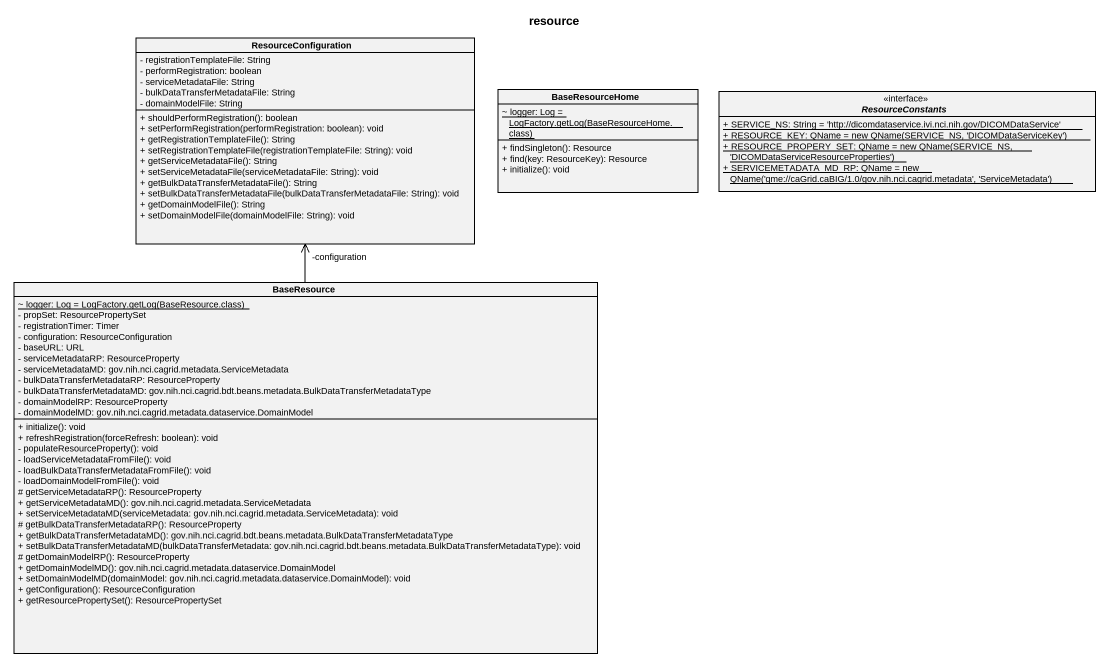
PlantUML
@startuml
title resource
hide circle
hide empty members
skinparam classAttributeIconSize 0
class ResourceConfiguration {
  - registrationTemplateFile: String
  - performRegistration: boolean
  - serviceMetadataFile: String
  - bulkDataTransferMetadataFile: String
  - domainModelFile: String
  + shouldPerformRegistration(): boolean
  + setPerformRegistration(performRegistration: boolean): void
  + getRegistrationTemplateFile(): String
  + setRegistrationTemplateFile(registrationTemplateFile: String): void
  + getServiceMetadataFile(): String
  + setServiceMetadataFile(serviceMetadataFile: String): void
  + getBulkDataTransferMetadataFile(): String
  + setBulkDataTransferMetadataFile(bulkDataTransferMetadataFile: String): void
  + getDomainModelFile(): String
  + setDomainModelFile(domainModelFile: String): void
}
class BaseResourceHome {
  {static} {field} ~ logger: Log = LogFactory.getLog(BaseResourceHome.class)
  + findSingleton(): Resource
  + find(key: ResourceKey): Resource
  + initialize(): void
}
interface ResourceConstants <<interface>> {
  {static} + SERVICE_NS: String = 'http://dicomdataservice.ivi.nci.nih.gov/DICOMDataService'
  {static} {field} + RESOURCE_KEY: QName = new QName(SERVICE_NS, 'DICOMDataServiceKey')
  {static} {field} + RESOURCE_PROPERY_SET: QName = new QName(SERVICE_NS, 'DICOMDataServiceResourceProperties')
  {static} {field} + SERVICEMETADATA_MD_RP: QName = new QName('gme://caGrid.caBIG/1.0/gov.nih.nci.cagrid.metadata', 'ServiceMetadata')
}
class BaseResource {
  {static} {field} ~ logger: Log = LogFactory.getLog(BaseResource.class)
  - propSet: ResourcePropertySet
  - registrationTimer: Timer
  - configuration: ResourceConfiguration
  - baseURL: URL
  - serviceMetadataRP: ResourceProperty
  - serviceMetadataMD: gov.nih.nci.cagrid.metadata.ServiceMetadata
  - bulkDataTransferMetadataRP: ResourceProperty
  - bulkDataTransferMetadataMD: gov.nih.nci.cagrid.bdt.beans.metadata.BulkDataTransferMetadataType
  - domainModelRP: ResourceProperty
  - domainModelMD: gov.nih.nci.cagrid.metadata.dataservice.DomainModel
  + initialize(): void
  + refreshRegistration(forceRefresh: boolean): void
  - populateResourceProperty(): void
  - loadServiceMetadataFromFile(): void
  - loadBulkDataTransferMetadataFromFile(): void
  - loadDomainModelFromFile(): void
  # getServiceMetadataRP(): ResourceProperty
  + getServiceMetadataMD(): gov.nih.nci.cagrid.metadata.ServiceMetadata
  + setServiceMetadataMD(serviceMetadata: gov.nih.nci.cagrid.metadata.ServiceMetadata): void
  # getBulkDataTransferMetadataRP(): ResourceProperty
  + getBulkDataTransferMetadataMD(): gov.nih.nci.cagrid.bdt.beans.metadata.BulkDataTransferMetadataType
  + setBulkDataTransferMetadataMD(bulkDataTransferMetadata: gov.nih.nci.cagrid.bdt.beans.metadata.BulkDataTransferMetadataType): void
  # getDomainModelRP(): ResourceProperty
  + getDomainModelMD(): gov.nih.nci.cagrid.metadata.dataservice.DomainModel
  + setDomainModelMD(domainModel: gov.nih.nci.cagrid.metadata.dataservice.DomainModel): void
  + getConfiguration(): ResourceConfiguration
  + getResourcePropertySet(): ResourcePropertySet
}
BaseResource -up-> "-configuration" ResourceConfiguration
@enduml
